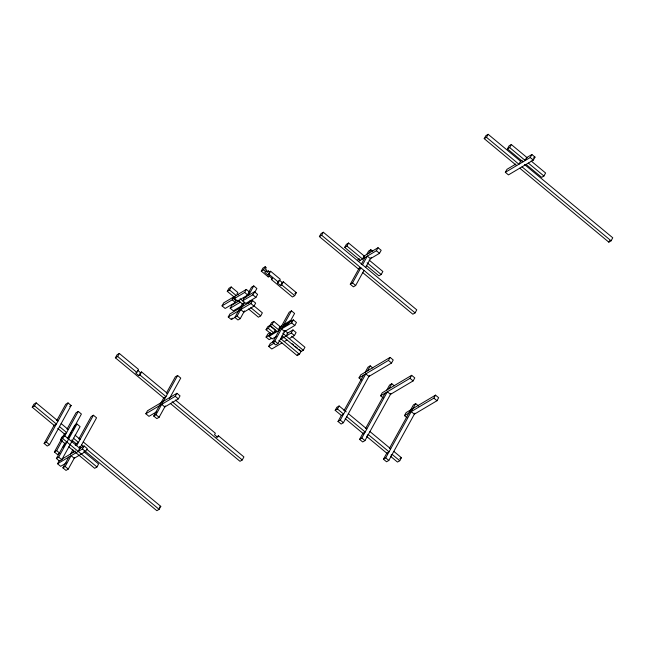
<?xml version="1.0" encoding="UTF-8"?>
<svg xmlns="http://www.w3.org/2000/svg" width="645" height="645" viewBox="0 0 645 645"><rect width="100%" height="100%" fill="white"/><g stroke="black" fill="none" stroke-linecap="round" stroke-linejoin="round"><path stroke-width="0.97" d="M54.696 425.853L32.25 407.213L33.911 404.197L36.176 402.851L58.042 421.008M32.25 407.213L34.516 405.866L36.176 402.851M56.728 420.629L65.766 404.262L68.031 402.915L71.144 405.503L49.504 444.703L47.238 446.05L44.126 443.462L54.116 425.369L56.373 424.023L34.516 405.866M44.126 443.462L46.392 442.115L68.031 402.915M64.984 443.647L60.42 439.858L62.081 436.842L64.347 435.496L79.924 448.436L78.255 451.452M54.39 451.984L56.655 450.637L59.767 453.225L57.502 454.572L54.39 451.984L61.049 439.922M62.001 438.197L64.379 433.892L66.637 432.545L59.493 426.611M66.991 429.159L76.029 412.784L78.287 411.445L81.407 414.034L72.272 430.578M60.42 439.858L62.678 438.511L64.347 435.496M56.655 450.637L62.42 440.188M64.347 436.705L78.287 411.445M67.306 438.737L74.707 425.337L76.965 423.991L80.085 426.579L61.775 459.748L59.509 461.094L56.397 458.506L64.718 443.429L66.983 442.083M63.129 447.13L65.056 443.647M68.426 437.552L71.418 432.118M56.397 458.506L58.655 457.16L76.965 423.991M164.144 398.312L115.382 357.814L117.051 354.798L119.309 353.452L138.49 369.375L136.821 372.391L135.692 373.068L138.804 375.656L139.933 374.979L141.602 371.963L167.636 393.587M66.314 462.981L60.654 466.343L57.542 463.755L59.211 460.74M115.382 357.814L117.648 356.467L119.309 353.452M74.498 457.789L68.265 469.084L66.008 470.423L62.888 467.843L68.854 457.031M70.515 454.016L72.885 449.726M75.255 445.437L76.207 443.72L78.464 442.373L73.385 438.149M78.819 438.979L91.187 416.581L93.444 415.235L96.565 417.823L79.778 448.235M62.888 467.843L65.153 466.496L71.119 455.693L74.231 458.281L85.543 451.556L87.204 448.541L84.092 445.953L78.94 449.017M72.78 452.677L73.74 450.936M76.626 445.711L93.444 415.235M57.542 463.755L82.431 448.968L84.092 445.953M138.804 375.656L140.473 372.641L141.602 371.963M68.797 446.816L94.686 468.318L96.944 466.972L98.612 463.957L83.777 451.637M156.598 411.816L148.963 416.356L145.851 413.768L147.52 410.752L176.923 393.281L180.036 395.869L178.375 398.884L164.806 406.947L161.685 404.359M165.346 405.955L159.097 417.283L156.832 418.621L153.72 416.041L163.709 397.949L165.967 396.602L139.933 374.979M166.321 393.208L175.359 376.841L177.617 375.495L180.737 378.083L169.498 398.433M153.72 416.041L155.985 414.695L177.617 375.495M234.119 297.006L227.274 291.33L228.943 288.315L231.2 286.969L237.811 292.459L236.981 293.967L238.223 294.999M227.274 291.33L229.539 289.984L231.2 286.969M222.041 305.883L223.702 302.868L246.326 289.428L249.446 292.016L247.777 295.031L237.602 301.078L234.482 298.49L235.312 296.982L233.055 298.329L232.224 299.836L222.041 305.883L225.153 308.471L235.336 302.424L236.167 300.917L233.055 298.329M145.851 413.768L175.263 396.296L176.923 393.281M241.786 305.794L233.305 310.834L230.184 308.245L231.853 305.23L239.392 300.755M235.602 317.05L231.361 319.565L228.241 316.977L229.91 313.962L252.534 300.522L255.646 303.11L253.985 306.125L243.802 312.172L240.69 309.584M234.482 298.49L244.665 292.443L246.326 289.428M231.361 319.565L232.192 318.058M244.294 297.845L242.625 300.86L252.808 294.805L254.477 291.79L257.589 294.378L255.92 297.393L245.745 303.44L240.085 298.74M244.503 310.898L240.23 318.654L237.965 319.993L234.853 317.405L242.343 303.835L244.6 302.497M245.874 297.434L247.753 294.039M248.688 292.346L251.494 287.259L253.759 285.912L256.871 288.5L254.493 292.806M271.376 279.495L272.504 278.825L269.392 276.237L268.256 276.915L261.289 271.118L262.95 268.102L265.216 266.764L266.248 267.619L265.409 269.126L266.691 270.182L264.724 272.367L267.844 274.955L268.973 274.278L270.634 271.263L280.228 279.237L278.567 282.252L277.439 282.921L280.551 285.509L281.68 284.832L283.349 281.825L296.361 292.637L294.7 295.652L292.435 296.99L271.376 279.495L272.206 277.987M234.853 317.405L237.11 316.066L244.729 302.263M248.43 295.555L253.759 285.912M261.289 271.118L263.547 269.779L265.216 266.764M248.551 303.577L250.212 300.562M270.634 271.263L269.505 271.94L268.231 270.876L267.401 272.383L266.167 271.368M228.241 316.977L250.865 303.537L252.534 300.522M267.844 274.955L269.505 271.94M268.256 276.915L269.094 275.407M277.439 282.921L278.68 280.656M248.551 308.995L258.427 317.203L260.693 315.856L262.354 312.841L253.961 305.867M280.551 285.509L282.212 282.494L283.349 281.825M84.882 450.919L156.856 510.703L159.113 509.356L160.782 506.341L83.245 441.946M271.384 334.15L266.062 329.732L267.731 326.717L269.989 325.37L275.262 329.748M266.062 329.732L268.328 328.386L269.989 325.37M276.697 331.409L269.86 325.725L271.521 322.71L273.786 321.371L280.18 326.684L278.519 329.7L280.059 328.781M363.982 270.416L355.661 285.493L353.404 286.832L350.283 284.243L352.549 282.905L360.869 267.828L358.604 269.175L319.388 236.602L321.057 233.587L323.314 232.24L416.767 309.858L415.106 312.873L412.84 314.212L362.498 272.4M269.86 325.725L272.117 324.387L273.786 321.371M319.388 236.602L321.653 235.256L323.314 232.24M271.73 338.165L269.191 339.673L266.071 337.085L267.74 334.07L270.207 332.61M276.35 336.432L272.158 338.923L269.046 336.335L270.715 333.32M170.336 403.447L239.988 461.304L242.254 459.958L243.915 456.942L218.47 435.81L217.639 437.318L214.527 434.73L215.357 433.222L175.359 400.005M281.97 342.938L271.795 348.993L268.675 346.405L270.344 343.39L272.851 341.89M284.969 330.869L277.947 343.592L275.681 344.938L272.569 342.35L289.21 312.196L291.476 310.85L294.588 313.438L289.911 321.919M272.569 342.35L274.834 341.003L291.476 310.85M291.605 321.67L290.363 320.63L288.694 323.645L282.325 327.434M282.784 335.997L281.115 339.012L291.298 332.965L292.967 329.95L296.079 332.53L294.41 335.545L289.25 338.617M284.606 331.53L281.486 328.942L291.669 322.895L293.33 319.88L296.45 322.468L294.781 325.483L283.889 331.957M286.138 336.029L287.807 333.014L284.8 330.514M360.241 260.322L344.664 247.39L346.333 244.374L348.59 243.028L364.586 256.307M344.664 247.39L346.929 246.043L348.59 243.028M278.858 340.35L297.216 355.605L298.046 354.097M297.216 355.605L299.482 354.258L301.142 351.243L298.853 349.34M282.018 335.827L301.013 351.598L303.271 350.259L304.94 347.244L291.653 336.214M364.167 255.96L362.506 258.976L346.929 246.043M350.283 284.243L359.442 267.667M361.256 264.361L365.078 257.452M366.739 254.436L368.593 251.082L370.859 249.736L372.729 251.292M362.53 264.813L367.344 256.105L370.456 258.693L379.502 253.316L381.171 250.3L378.051 247.712L363.635 256.283M369.005 253.09L370.859 249.736M365.651 267.401L371.197 257.347M358.572 261.314L376.39 250.728L378.051 247.712M366.32 265.377L378.929 275.85L381.195 274.504L382.856 271.489L369.15 260.104M516.645 165.596L484.218 138.659L485.887 135.644L488.144 134.297L520.652 161.298M335.19 410.317L337.448 408.978L343.608 414.09L341.342 415.436L335.19 410.317L336.851 407.301L339.117 405.963L346.244 411.881M484.218 138.659L486.483 137.312L488.144 134.297M337.448 408.978L339.117 405.963M361.522 379.961L359.031 377.889L360.692 374.874L390.104 357.403L393.216 359.983L391.555 362.998L368.932 376.446L365.82 373.858L340.278 420.121L338.012 421.467L341.132 424.047L343.39 422.709L369.488 375.438M338.012 421.467L341.342 415.436M343.962 410.688L363.554 375.197M365.215 372.181L367.972 367.19L370.238 365.844L372.729 367.916M367.481 370.843L370.238 365.844M359.031 377.889L388.435 360.418L390.104 357.403M522.974 161.839L507.397 148.898L509.066 145.883L511.324 144.536L527.312 157.823M507.397 148.898L509.663 147.552L511.324 144.536M383.082 397.868L380.59 395.796L382.259 392.781L411.663 375.309L414.775 377.897L413.114 380.913L390.491 394.353L387.379 391.765L361.837 438.028L359.579 439.374L362.692 441.962L364.957 440.616L391.047 393.345M526.231 157.872L531.883 154.518L535.003 157.098L533.334 160.113L508.454 174.9L505.341 172.312L507.002 169.296L515.887 164.015M359.579 439.374L362.909 433.343L365.167 431.997L346.72 416.678M365.53 428.594L385.113 393.111M386.782 390.096L389.54 385.097L391.797 383.751L394.288 385.823M389.04 388.75L391.797 383.751M526.9 157.477L525.24 160.492L509.663 147.552M505.341 172.312L530.222 157.525L531.883 154.518M380.59 395.796L410.002 378.325L411.663 375.309M406.955 417.694L404.463 415.622L406.124 412.606L435.536 395.135L438.648 397.723L436.988 400.739L414.364 414.179L411.252 411.591M414.92 413.171L388.822 460.441L386.565 461.788L383.444 459.2L386.774 453.169L389.04 451.822L368.287 434.585L367.15 435.254M389.395 448.42L413.405 404.923L415.67 403.577L418.782 406.165M383.444 459.2L385.71 457.853L415.67 403.577M526.086 164.427L541.663 177.359L543.928 176.012L545.589 172.997L531.125 160.984M404.463 415.622L433.867 398.15L435.536 395.135M390.564 456.313L397.489 462.062L399.755 460.724L401.416 457.708L393.821 451.395M519.765 168.184L608.824 242.149L609.654 240.641M608.824 242.149L611.089 240.803L612.75 237.787L524.522 164.515M267.094 271.553L268.231 270.876M243.584 298.264L254.477 291.79M230.184 308.245L240.367 302.199M69.636 406.398L71.144 405.503M294.854 293.531L296.361 292.637M522.2 160.266L520.571 161.234L518.911 164.249L486.483 137.312M524.562 159.879L526.07 158.984M357.693 259.814L359.394 258.806M533.342 158.09L535.003 157.098M279.253 327.233L281.72 325.765M283.985 324.419L290.363 320.63M274.101 331.304L275.802 330.296M279.196 328.281L280.889 327.273M283.155 325.927L293.33 319.88M266.071 337.085L276.253 331.038M61.783 459.208L75.513 451.049M269.046 336.335L279.229 330.288M287.098 333.433L292.967 329.95M268.675 346.405L274.617 342.874M284.235 341.6L286.993 339.955M216.212 437.157L218.47 435.81M159.275 507.236L160.782 506.341M391.023 455.08L392.152 454.411L399.755 460.724M399.908 458.603L401.416 457.708M530.222 157.525L533.334 160.113M528.352 163.08L543.928 176.012M522.023 166.837L611.089 240.803M376.39 250.728L379.502 253.316M367.102 262.797L381.195 274.504M321.653 235.256L415.106 312.873M352.549 282.905L355.661 285.493M388.435 360.418L391.555 362.998M410.002 378.325L413.114 380.913M433.867 398.15L436.988 400.739M279.72 280.422L282.212 282.494M263.547 269.779L265.861 271.69M268.973 274.278L278.567 282.252M281.68 284.832L294.7 295.652M291.669 322.895L294.781 325.483M252.808 294.805L255.92 297.393M244.665 292.443L247.777 295.031M291.298 332.965L294.41 335.545M250.865 303.537L253.985 306.125M272.117 324.387L278.963 330.063M282.76 333.215L303.271 350.259M229.539 289.984L236.32 295.612M250.768 307.617L260.693 315.856M292 343.648L293.523 344.914M295.047 346.18L297.329 348.074M237.916 300.167L242.859 304.271M268.328 328.386L273.641 332.804M280.486 338.48L299.482 354.258M232.224 299.836L235.336 302.424M274.834 341.003L277.947 343.592M237.11 316.066L240.23 318.654M348.389 413.663L366.836 428.981M369.948 431.57L390.701 448.807M345.188 418.621L363.643 433.956M366.723 436.512L387.492 453.757M340.278 420.121L343.39 422.709M361.837 438.028L364.957 440.616M385.71 457.853L388.822 460.441M175.263 396.296L178.375 398.884M137.982 370.569L140.473 372.641M117.648 356.467L136.821 372.391M172.167 401.746L242.254 459.958M155.985 414.695L159.097 417.283M61.154 423.596L68.305 429.538M75.046 435.133L80.133 439.358M81.584 444.961L83.882 446.872M86.954 449.42L159.113 509.356M57.792 428.425L64.758 434.206M71.724 439.995L76.368 443.849M79.464 446.421L81.012 447.703M82.431 448.968L85.543 451.556M62.678 438.511L96.944 466.972M46.392 442.115L49.504 444.703M58.655 457.16L61.775 459.748M65.153 466.496L68.265 469.084"/></g></svg>
